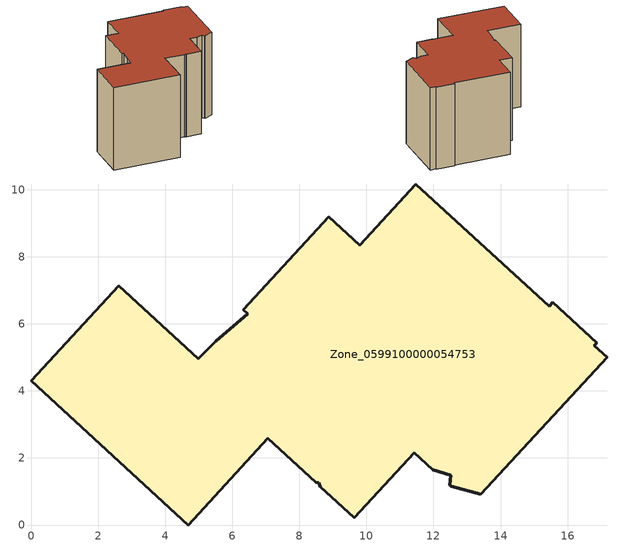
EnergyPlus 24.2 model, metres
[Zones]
Zone_0599100000054753
 floor ground (C_G): 16.8,5.34 17.19,5.01 13.41,0.91 12.53,1.15 12.49,1.19 12.51,1.48 11.98,1.66 11.43,2.16 9.64,0.21 8.62,1.15 8.58,1.25 8.48,1.27 7.06,2.58 4.69,0 0,4.3 2.62,7.14 4.99,4.96 5.5,5.47 6.46,6.3 6.33,6.42 8.88,9.19 9.8,8.35 11.47,10.17 15.45,6.53 15.56,6.64 16.87,5.44 z0
 wall outside (C_F): 4.69,0 7.06,2.58 8.48,1.27 8.58,1.25 8.62,1.15 9.64,0.21 11.43,2.16 11.98,1.66 12.51,1.48 12.49,1.19 12.53,1.15 13.41,0.91 17.19,5.01 16.8,5.34 16.87,5.44 15.56,6.64 15.45,6.53 11.47,10.17 9.8,8.35 8.88,9.19 6.33,6.42 6.46,6.3 5.5,5.47 4.99,4.96 2.62,7.14 0,4.3 4.69,0 z0:8.2
 roof outside (C_R): 17.19,5.01 16.8,5.34 16.87,5.44 15.56,6.64 15.45,6.53 11.47,10.17 9.8,8.35 8.88,9.19 6.33,6.42 6.46,6.3 5.5,5.47 4.99,4.96 2.62,7.14 0,4.3 4.69,0 7.06,2.58 8.48,1.27 8.58,1.25 8.62,1.15 9.64,0.21 11.43,2.16 11.98,1.66 12.51,1.48 12.49,1.19 12.53,1.15 13.41,0.91 z8.2
[BUILDING]
Pand.0599100000054753: North Axis=0; Terrain=City; Loads Convergence Tolerance Value=0.04; Temperature Convergence Tolerance Value=0.4; Solar Distribution=FullExterior; Maximum Number of Warmup Days=25; Minimum Number of Warmup Days=1
[Site:Location]
Rotterdam.The.Hague.AP_ZH_NLD Design_Conditions: Latitude=51.96; Longitude=4.45; Time Zone=1; Elevation=-4.5
[SITE:GROUNDTEMPERATURE:BUILDINGSURFACE]
18, 18, 18, 18, 18, 18, 18, 18, 18, 18, 18, 18
[MATERIAL] Thermal Absorptance=0.9; Solar Absorptance=0.7; Visible Absorptance=0.7
Name | Roughness | Thickness | Conductivity | Density | Specific Heat
G.TC.1975-1991 | MediumSmooth | 0.15 | 0.288461 | 540 | 1210
F.TC.1975-1991 | Rough | 0.3 | 0.230769 | 1920 | 840
R.TC.1975-1991 | MediumRough | 0.2 | 0.153846 | 1500 | 1000
[CONSTRUCTION]
C_G: G.TC.1975-1991
C_F: F.TC.1975-1991
C_R: R.TC.1975-1991
[ZONE]
Zone_0599100000054753: Type=1; Multiplier=1; Ceiling Height=Autocalculate; Volume=Autocalculate; Floor Area=autocalculate; Part of Total Floor Area=Yes
[ZONEINFILTRATION:DESIGNFLOWRATE]
Infil_Zone_0599100000054753: Zone or ZoneList or Space or SpaceList=Zone_0599100000054753; Schedule=AlwaysOn; Design Flow Rate Calculation Method=Flow/Area; Flow Rate per Floor Area=0.003; Constant Term Coefficient=1; Temperature Term Coefficient=0; Velocity Term Coefficient=0; Velocity Squared Term Coefficient=0
[HVACTEMPLATE:ZONE:IDEALLOADSAIRSYSTEM]
Zone_0599100000054753: Maximum Heating Supply Air Temperature=50; Minimum Cooling Supply Air Temperature=13; Maximum Heating Supply Air Humidity Ratio=0.0156; Minimum Cooling Supply Air Humidity Ratio=0.0077; Heating Limit=NoLimit; Cooling Limit=NoLimit; Dehumidification Control Type=ConstantSensibleHeatRatio; Cooling Sensible Heat Ratio=0.7; Dehumidification Setpoint=60; Humidification Control Type=None; Humidification Setpoint=30; Outdoor Air Method=None; Outdoor Air Flow Rate per Person=0.00944; Outdoor Air Flow Rate per Zone Floor Area=0; Outdoor Air Flow Rate per Zone=0; Demand Controlled Ventilation Type=None; Outdoor Air Economizer Type=NoEconomizer; Heat Recovery Type=None; Sensible Heat Recovery Effectiveness=0.7; Latent Heat Recovery Effectiveness=0.65
[ZONECONTROL:THERMOSTAT]
ThermostatControl_Zone_0599100000054753: Zone or ZoneList=Zone_0599100000054753; Control Type Schedule=DualSetpointControlType; Control 1=Thermostat_Zone_0599100000054753; Temperature Difference Between Cutout And Setpoint=0
[THERMOSTATSETPOINT:DUALSETPOINT]
Thermostat_Zone_0599100000054753: Heating Setpoint Temperature Schedule=HeatingSetpoint_Zone_0599100000054753; Cooling Setpoint Temperature Schedule=CoolingSetpoint_Zone_0599100000054753
[SCHEDULE:COMPACT]
HeatingSetpoint_Zone_0599100000054753: Through: 12/31, For: AllDays, Until: 24:00, 21
CoolingSetpoint_Zone_0599100000054753: Through: 12/31, For: AllDays, Until: 24:00, 24
DualSetpointControlType: Through: 12/31, For: AllDays, Until: 24:00, 4
AlwaysOn: Through: 12/31, For: AllDays, Until: 24:00, 1
